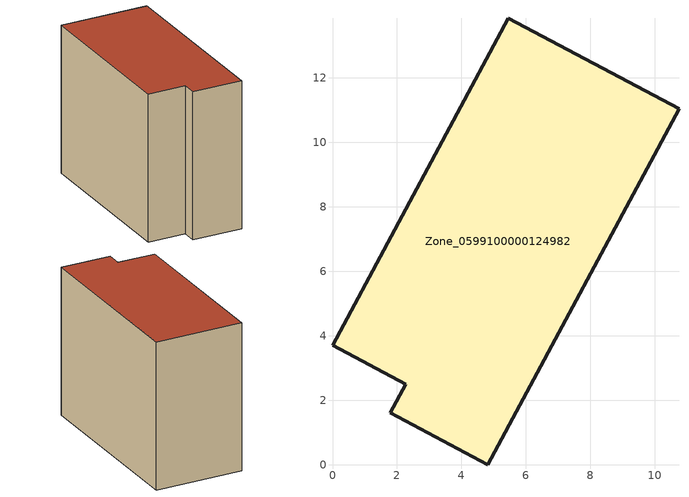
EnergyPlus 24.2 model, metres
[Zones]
Zone_0599100000124982
 floor ground (C_G): 1.79,1.62 2.28,2.5 0,3.71 5.46,13.85 10.75,11.04 4.82,0 z0
 wall outside (C_F): 2.28,2.5 1.79,1.62 4.82,0 10.75,11.04 5.46,13.85 0,3.71 2.28,2.5 z0:10.08
 roof outside (C_R): 5.46,13.85 0,3.71 2.28,2.5 1.79,1.62 4.82,0 10.75,11.04 z10.08
[BUILDING]
Pand.0599100000124982: North Axis=0; Terrain=City; Loads Convergence Tolerance Value=0.04; Temperature Convergence Tolerance Value=0.4; Solar Distribution=FullExterior; Maximum Number of Warmup Days=25; Minimum Number of Warmup Days=1
[Site:Location]
Rotterdam.The.Hague.AP_ZH_NLD Design_Conditions: Latitude=51.96; Longitude=4.45; Time Zone=1; Elevation=-4.5
[SITE:GROUNDTEMPERATURE:BUILDINGSURFACE]
18, 18, 18, 18, 18, 18, 18, 18, 18, 18, 18, 18
[MATERIAL] Thermal Absorptance=0.9; Solar Absorptance=0.7; Visible Absorptance=0.7
Name | Roughness | Thickness | Conductivity | Density | Specific Heat
G.TI.1946 | MediumSmooth | 0.15 | 1 | 540 | 1210
F.TI.1946 | Rough | 0.3 | 0.857143 | 1920 | 840
R.TI.1946 | MediumRough | 0.2 | 0.1 | 1500 | 1000
[CONSTRUCTION]
C_G: G.TI.1946
C_F: F.TI.1946
C_R: R.TI.1946
[ZONE]
Zone_0599100000124982: Type=1; Multiplier=1; Ceiling Height=Autocalculate; Volume=Autocalculate; Floor Area=autocalculate; Part of Total Floor Area=Yes
[ZONEINFILTRATION:DESIGNFLOWRATE]
Infil_Zone_0599100000124982: Zone or ZoneList or Space or SpaceList=Zone_0599100000124982; Schedule=AlwaysOn; Design Flow Rate Calculation Method=Flow/Area; Flow Rate per Floor Area=0.003; Constant Term Coefficient=1; Temperature Term Coefficient=0; Velocity Term Coefficient=0; Velocity Squared Term Coefficient=0
[HVACTEMPLATE:ZONE:IDEALLOADSAIRSYSTEM]
Zone_0599100000124982: Maximum Heating Supply Air Temperature=50; Minimum Cooling Supply Air Temperature=13; Maximum Heating Supply Air Humidity Ratio=0.0156; Minimum Cooling Supply Air Humidity Ratio=0.0077; Heating Limit=NoLimit; Cooling Limit=NoLimit; Dehumidification Control Type=ConstantSensibleHeatRatio; Cooling Sensible Heat Ratio=0.7; Dehumidification Setpoint=60; Humidification Control Type=None; Humidification Setpoint=30; Outdoor Air Method=None; Outdoor Air Flow Rate per Person=0.00944; Outdoor Air Flow Rate per Zone Floor Area=0; Outdoor Air Flow Rate per Zone=0; Demand Controlled Ventilation Type=None; Outdoor Air Economizer Type=NoEconomizer; Heat Recovery Type=None; Sensible Heat Recovery Effectiveness=0.7; Latent Heat Recovery Effectiveness=0.65
[ZONECONTROL:THERMOSTAT]
ThermostatControl_Zone_0599100000124982: Zone or ZoneList=Zone_0599100000124982; Control Type Schedule=DualSetpointControlType; Control 1=Thermostat_Zone_0599100000124982; Temperature Difference Between Cutout And Setpoint=0
[THERMOSTATSETPOINT:DUALSETPOINT]
Thermostat_Zone_0599100000124982: Heating Setpoint Temperature Schedule=HeatingSetpoint_Zone_0599100000124982; Cooling Setpoint Temperature Schedule=CoolingSetpoint_Zone_0599100000124982
[SCHEDULE:COMPACT]
HeatingSetpoint_Zone_0599100000124982: Through: 12/31, For: AllDays, Until: 24:00, 21
CoolingSetpoint_Zone_0599100000124982: Through: 12/31, For: AllDays, Until: 24:00, 24
DualSetpointControlType: Through: 12/31, For: AllDays, Until: 24:00, 4
AlwaysOn: Through: 12/31, For: AllDays, Until: 24:00, 1
